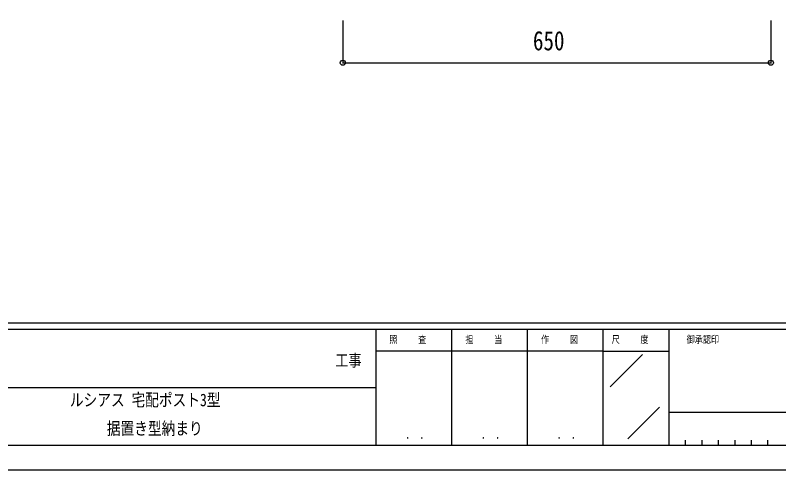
# Model space of a CAD drawing. Units: millimetres, scale not verified. Extents: x -2102 to 2103, y -1485 to 1485.
# Drawn here: x 100 to 1259, y -1485 to -795 of the extents above; entities that cross this region are included whole.
import ezdxf
from ezdxf.enums import TextEntityAlignment as Align

# ---------------------------------------------------------------- set-up
doc = ezdxf.new("R2010")
doc.units = ezdxf.units.MM
doc.header["$LTSCALE"] = 8
for name, color, linetype in [('0-1_USER1', 3, 'Continuous'), ('0-4_YKK_D', 6, 'Continuous'), ('0-5_YKK_ZWAK', 7, 'Continuous')]:
    doc.layers.add(name, color=color, linetype=linetype)
doc.styles.add('ＭＳ ゴシック', font='')
doc.styles.get('ＭＳ ゴシック').set_extended_font_data('MS Gothic')

msp = doc.modelspace()

# ---------------------------------------------------------------- linework, layer by layer
at = {"layer": '0-4_YKK_D'}
for p, q in [((597.61, -803.4), (597.61, -868.4)), ((1247.61, -803.4), (1247.61, -868.4)), ((597.61, -867.4), (1247.61, -867.4))]:
    msp.add_line(p, q, dxfattribs=at)
for centre in [(597.61, -867.4), (1247.61, -867.4)]:
    msp.add_circle(centre, 3.75, dxfattribs=at)
at = {"layer": '0-5_YKK_ZWAK'}
for p, q in [((1947.61, -1262.4), (-1952.39, -1262.4)), ((647.61, -1272.4), (-2.39, -1272.4)), ((762.61, -1272.4), (762.61, -1447.4)), ((877.61, -1272.4), (877.61, -1447.4)), ((992.61, -1272.4), (992.61, -1447.4)), ((1092.61, -1272.4), (992.61, -1272.4)), ((1608.86, -1272.4), (1092.61, -1272.4)), ((1092.61, -1272.4), (1092.61, -1447.4)), ((992.61, -1304.9), (647.61, -1304.9)), ((992.61, -1304.9), (1092.61, -1304.9)), ((1003.652, -1359.046), (1052.619, -1310.079)), ((-2.39, -1359.9), (647.61, -1359.9)), ((1030.436, -1437.894), (1078.546, -1389.784)), ((1092.61, -1397.4), (1608.86, -1397.4)), ((-2.39, -1447.4), (647.61, -1447.4)), ((647.61, -1447.4), (992.61, -1447.4)), ((992.61, -1447.4), (1092.61, -1447.4)), ((1092.61, -1447.4), (1608.86, -1447.4)), ((1117.61, -1439.9), (1117.61, -1447.4)), ((1142.61, -1439.9), (1142.61, -1447.4)), ((1167.61, -1439.9), (1167.61, -1447.4)), ((1192.61, -1439.9), (1192.61, -1447.4)), ((1217.61, -1439.9), (1217.61, -1447.4)), ((1242.61, -1439.9), (1242.61, -1447.4))]:
    msp.add_line(p, q, dxfattribs=at)
msp.add_lwpolyline([(-2102.4, -1484.9), (2102.6, -1484.9), (2102.6, 1485.1), (-2102.4, 1485.1)], close=True, dxfattribs=at)
msp.add_lwpolyline([(992.61, -1272.4), (647.61, -1272.4), (647.61, -1447.4)], dxfattribs=at)

# ---------------------------------------------------------------- texts
at = {"layer": '0-1_USER1', "style": 'ＭＳ ゴシック', "width": 0.8}
for s, p in [('ルシアス 宅配ポスト3型', (183.28, -1394.233)), (' 据置き型納まり', (229.04, -1437.567))]:
    msp.add_text(s, height=19.06, dxfattribs=at).set_placement(p, align=Align.BOTTOM_LEFT)
at = {"layer": '0-4_YKK_D', "style": 'ＭＳ ゴシック', "width": 0.8}
msp.add_text('650', height=29.33, dxfattribs=at).set_placement((886.343, -857.4), align=Align.BOTTOM_LEFT)
at = {"layer": '0-5_YKK_ZWAK', "style": 'ＭＳ ゴシック', "width": 0.8}
for s, height, p in [('照     査', 11, (668.31, -1296.15)), ('担     当', 11, (783.71, -1296.15)), ('作     図', 11, (898.71, -1296.15)), ('尺     度', 11, (1005.81, -1296.15)), ('御承認印', 11, (1119.669, -1296.15)), ('工事', 18.33, (586.267, -1333.633)), ('． ．', 12.96, (692.6, -1442.076)), ('． ．', 12.96, (807.6, -1442.076)), ('． ．', 12.96, (922.6, -1442.076))]:
    msp.add_text(s, height=height, dxfattribs=at).set_placement(p, align=Align.BOTTOM_LEFT)

doc.saveas('drawing.dxf')
